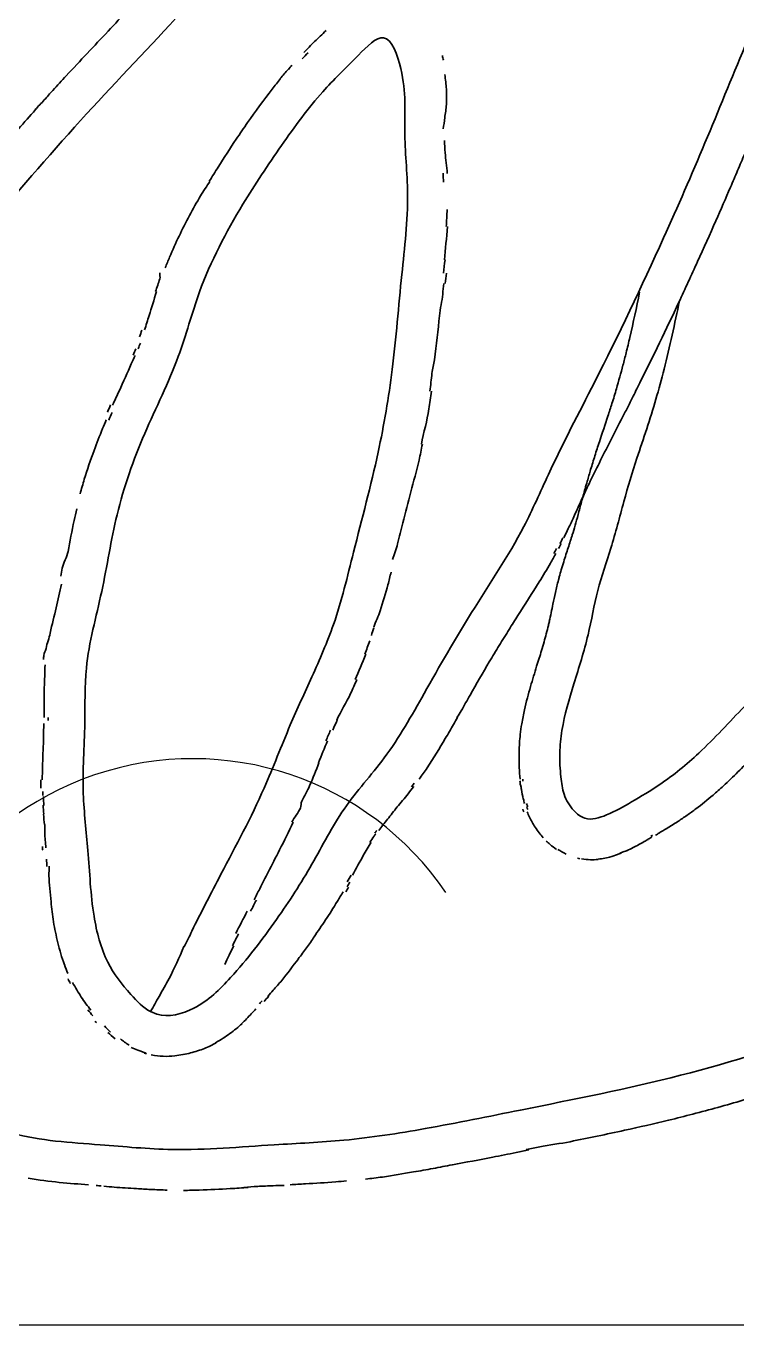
# Model space of a CAD drawing. Header units: millimetres. Extents: x 120281 to 1416367021, y -641565767 to 918373.
# Drawn here: x 750892.8 to 751063.1, y 864074.9 to 864386.8 of the extents above; entities that cross this region are included whole.
import ezdxf

# ---------------------------------------------------------------- set-up
doc = ezdxf.new("R2010")
doc.units = ezdxf.units.MM
for name, color, linetype, lineweight in [('0_Ном._пера__1', 7, 'Continuous', 35), ('размер', 90, 'Continuous', 40), ('Чертеж эскизный_Ном._пера__1_Ном._пера__241_Ном._пера__41', 7, 'Continuous', 25)]:
    doc.layers.add(name, color=color, linetype=linetype, lineweight=lineweight)

msp = doc.modelspace()

# ---------------------------------------------------------------- linework, layer by layer
at = {"layer": '0_Ном._пера__1', "linetype": 'Continuous'}
msp.add_line((750924.12942, 864149.86685), (750922.62274, 864150.5005), dxfattribs=at)
for points, knots in [([(751345.47628, 864559.26759), (751345.07041, 864565.00709), (751344.66454, 864570.74659), (751343.75805, 864576.41216), (751343.09287, 864580.56953), (751342.15812, 864584.6871), (751341.01328, 864588.75428), (751339.90364, 864592.69641), (751338.59663, 864596.5912), (751337.23758, 864600.41304), (751334.77559, 864607.3365), (751332.14283, 864614.02057), (751329.18832, 864621.10281), (751326.73676, 864626.97945), (751324.06366, 864633.13023), (751319.22257, 864636.59559), (751316.29377, 864638.6921), (751312.57146, 864639.80572), (751309.25242, 864641.57548), (751306.00015, 864643.30965), (751303.13509, 864645.67384), (751299.83739, 864647.10848), (751296.75329, 864648.4502), (751293.29079, 864648.97889), (751289.86724, 864649.32282), (751285.59364, 864649.75215), (751281.38073, 864649.89358), (751277.13029, 864649.87593), (751272.5004, 864649.85671), (751267.82596, 864649.64874), (751263.28751, 864648.76782), (751258.53665, 864647.84567), (751253.93479, 864646.18612), (751249.44032, 864644.34293), (751244.98869, 864642.51731), (751240.6424, 864640.51153), (751236.14825, 864638.80804), (751228.92674, 864636.07076), (751221.32345, 864634.114), (751214.55139, 864630.50948), (751209.38059, 864627.75725), (751204.6944, 864624.04435), (751199.59836, 864621.10281), (751192.38008, 864616.93625), (751184.33952, 864614.31727), (751176.89126, 864610.58992), (751169.34458, 864606.8133), (751162.40597, 864601.89882), (751155.29441, 864597.30958), (751149.43338, 864593.52733), (751143.45487, 864589.96599), (751137.57017, 864586.24357), (751132.46694, 864583.01548), (751127.43427, 864579.66624), (751122.4938, 864576.19129), (751099.99812, 864560.36865), (751079.41426, 864541.9397), (751059.35978, 864523.07183), (751042.70683, 864507.40423), (751026.41891, 864491.43399), (751010.06854, 864475.48537), (750995.02904, 864460.8154), (750979.93671, 864446.16373), (750965.76459, 864430.66635), (750953.15296, 864416.87538), (750941.27006, 864402.41468), (750928.65959, 864388.61478), (750921.13772, 864380.38344), (750913.35697, 864372.38721), (750905.86875, 864364.12874), (750897.96506, 864355.41207), (750890.38726, 864346.40325), (750882.60658, 864337.56806), (750874.90625, 864328.82413), (750867.00719, 864320.25027), (750859.89942, 864311.00928), (750854.57775, 864304.09045), (750849.69966, 864296.79765), (750845.47511, 864289.18309), (750841.62105, 864282.23633), (750838.31076, 864275.02178), (750834.35046, 864268.0667), (750829.0287, 864258.72064), (750822.53299, 864249.84313), (750819.33588, 864239.72586), (750817.86915, 864235.08437), (750817.09789, 864230.1819), (750816.55707, 864225.27697), (750816.14808, 864221.56764), (750815.87082, 864217.8569), (750815.99681, 864214.16379), (750816.12955, 864210.2729), (750816.71072, 864206.40159), (750817.11311, 864202.49369), (750817.5555, 864198.19728), (750817.78212, 864193.85668), (750818.78128, 864189.71367), (750819.63977, 864186.15392), (750821.0655, 864182.74007), (750822.1145, 864179.15357), (750823.11329, 864175.73874), (750823.77373, 864172.16726), (750825.45894, 864169.15213), (750826.91594, 864166.54532), (750829.1378, 864164.35451), (750831.01418, 864161.92795), (750833.64802, 864158.52182), (750835.59359, 864154.65154), (750838.24583, 864151.36964), (750841.34663, 864147.53268), (750845.41481, 864144.49982), (750849.36921, 864141.36644), (750853.36688, 864138.19876), (750857.24806, 864134.9283), (750861.60478, 864132.47508), (750865.62299, 864130.21246), (750870.04719, 864128.64497), (750874.39975, 864126.91751), (750879.39651, 864124.93438), (750884.29794, 864122.74045), (750889.41698, 864121.36192), (750896.23106, 864119.52694), (750903.42861, 864119.13677), (750910.55244, 864118.58307), (750916.32585, 864118.13433), (750922.05138, 864117.57817), (750927.7918, 864117.47122), (750935.93254, 864117.31956), (750944.10256, 864118.07142), (750952.26541, 864118.58311), (750957.83681, 864118.93235), (750963.404, 864119.16978), (750968.94909, 864119.69317), (750975.47074, 864120.30875), (750981.96096, 864121.31995), (750988.4182, 864122.47191), (750996.04668, 864123.83282), (751003.62951, 864125.39017), (751011.22226, 864126.9176), (751024.05691, 864129.49954), (751036.92062, 864131.99602), (751049.60109, 864135.25387), (751062.03801, 864138.44915), (751074.29936, 864142.37677), (751086.30973, 864146.92395), (751097.57996, 864151.19091), (751108.62927, 864156.00345), (751119.67863, 864160.81596)], [0, 0, 0, 0, 1, 1, 1, 2, 2, 2, 3, 3, 3, 4, 4, 4, 5, 5, 5, 6, 6, 6, 7, 7, 7, 8, 8, 8, 9, 9, 9, 10, 10, 10, 11, 11, 11, 12, 12, 12, 13, 13, 13, 14, 14, 14, 15, 15, 15, 16, 16, 16, 17, 17, 17, 18, 18, 18, 19, 19, 19, 20, 20, 20, 21, 21, 21, 22, 22, 22, 23, 23, 23, 24, 24, 24, 25, 25, 25, 26, 26, 26, 27, 27, 27, 28, 28, 28, 29, 29, 29, 30, 30, 30, 31, 31, 31, 32, 32, 32, 33, 33, 33, 34, 34, 34, 35, 35, 35, 36, 36, 36, 37, 37, 37, 38, 38, 38, 39, 39, 39, 40, 40, 40, 41, 41, 41, 42, 42, 42, 43, 43, 43, 44, 44, 44, 45, 45, 45, 46, 46, 46, 47, 47, 47, 48, 48, 48, 49, 49, 49, 49]), ([(751130.46375, 864552.01296), (751129.01942, 864550.14027), (751127.57509, 864548.26757), (751127.15505, 864546.13639), (751126.83478, 864544.51138), (751127.11002, 864542.73608), (751127.15505, 864540.99415), (751127.23967, 864537.72087), (751126.51141, 864534.56542), (751125.68354, 864531.44401), (751124.62868, 864527.46673), (751123.41209, 864523.54471), (751122.00917, 864519.69275), (751118.91495, 864511.19702), (751114.91432, 864503.04209), (751111.34732, 864494.71779), (751108.18462, 864487.33701), (751105.36283, 864479.82309), (751102.52706, 864472.31394), (751098.34956, 864461.25188), (751094.14173, 864450.20018), (751089.66235, 864439.2594), (751085.86699, 864429.98934), (751081.87668, 864420.79891), (751077.85941, 864411.62082), (751073.52668, 864401.72198), (751069.1626, 864391.8375), (751064.99029, 864381.87173), (751061.76789, 864374.17484), (751058.65988, 864366.42946), (751055.43428, 864358.73355), (751052.23371, 864351.09735), (751048.91737, 864343.50985), (751045.50818, 864335.96348), (751040.23492, 864324.29091), (751034.73951, 864312.71674), (751028.94266, 864301.29679), (751025.22493, 864293.97275), (751021.3832, 864286.71214), (751017.91513, 864279.26106), (751015.9724, 864275.08715), (751014.14693, 864270.85347), (751012.0335, 864266.77358), (751008.3489, 864259.66062), (751003.78906, 864253.01512), (750999.53884, 864246.20652), (750995.55482, 864239.82434), (750991.84285, 864233.29887), (750988.14126, 864226.74001), (750985.16376, 864221.46418), (750982.19296, 864216.16674), (750978.58522, 864211.31519), (750975.49338, 864207.15738), (750971.93382, 864203.32706), (750968.99406, 864199.075), (750966.09975, 864194.88867), (750963.80622, 864190.29354), (750961.27514, 864185.85318), (750958.68061, 864181.30151), (750955.83631, 864176.91247), (750952.82051, 864172.63137), (750949.40246, 864167.77926), (750945.7639, 864163.06582), (750941.79284, 864158.67522), (750939.22952, 864155.84107), (750936.52757, 864153.14146), (750932.96814, 864151.32999), (750930.19611, 864149.91925), (750926.90246, 864149.04731), (750924.14631, 864149.86145)], [0, 0, 0, 0, 1, 1, 1, 2, 2, 2, 3, 3, 3, 4, 4, 4, 5, 5, 5, 6, 6, 6, 7, 7, 7, 8, 8, 8, 9, 9, 9, 10, 10, 10, 11, 11, 11, 12, 12, 12, 13, 13, 13, 14, 14, 14, 15, 15, 15, 16, 16, 16, 17, 17, 17, 18, 18, 18, 19, 19, 19, 20, 20, 20, 21, 21, 21, 22, 22, 22, 23, 23, 23, 23]), ([(751136.77296, 864544.10175), (751136.7759, 864544.0095), (751136.78051, 864543.90095), (751136.78685, 864543.77683), (751136.79954, 864543.5286), (751136.81955, 864543.21836), (751136.84234, 864542.84944), (751136.86512, 864542.48051), (751136.89071, 864542.05285), (751136.90827, 864541.56593), (751136.91569, 864541.36044), (751136.921, 864541.14127), (751136.92423, 864540.92639), (751136.9303, 864540.52383), (751136.9287, 864540.12606), (751136.91927, 864539.73347), (751136.90041, 864538.94829), (751136.85233, 864538.18389), (751136.78234, 864537.44193), (751136.65277, 864536.0683), (751136.44859, 864534.77208), (751136.21091, 864533.55237), (751135.97323, 864532.33267), (751135.70206, 864531.18882), (751135.4292, 864530.11521), (751135.3507, 864529.80637), (751135.27254, 864529.5033), (751135.19429, 864529.20597), (751135.12901, 864528.95791), (751135.06299, 864528.7141), (751134.99717, 864528.46905), (751134.93136, 864528.224), (751134.86601, 864527.979), (751134.79901, 864527.73419), (751134.665, 864527.24457), (751134.52797, 864526.75547), (751134.38904, 864526.26687), (751134.11118, 864525.28968), (751133.82353, 864524.31458), (751133.5255, 864523.3418), (751132.92944, 864521.39625), (751132.29228, 864519.45997), (751131.61104, 864517.53483), (751131.28798, 864516.62186), (751130.95437, 864515.71052), (751130.6142, 864514.80912), (751130.27402, 864513.90772), (751129.92677, 864513.01443), (751129.57418, 864512.12865), (751128.869, 864510.35709), (751128.14232, 864508.61558), (751127.40602, 864506.89948), (751125.92834, 864503.45546), (751124.41294, 864500.11333), (751122.94852, 864496.83865), (751122.37513, 864495.55647), (751121.80942, 864494.28471), (751121.2563, 864493.02154), (751120.95386, 864492.33085), (751120.65513, 864491.64273), (751120.36096, 864490.95691), (751119.7726, 864489.58525), (751119.19501, 864488.20514), (751118.62474, 864486.81509), (751118.05447, 864485.42503), (751117.49196, 864484.0258), (751116.93477, 864482.6183), (751115.82041, 864479.8033), (751114.7275, 864476.95519), (751113.63667, 864474.08151), (751112.9924, 864472.38424), (751112.3489, 864470.67807), (751111.70186, 864468.9646), (751110.40777, 864465.53768), (751109.108, 864462.10436), (751107.796, 864458.66902), (751106.484, 864455.23368), (751105.15952, 864451.79587), (751103.81527, 864448.35862), (751102.64593, 864445.36863), (751101.46167, 864442.37906), (751100.25755, 864439.39193), (751099.14174, 864436.62389), (751098.00703, 864433.85657), (751096.85961, 864431.10291), (751095.71219, 864428.34924), (751094.55196, 864425.60633), (751093.38337, 864422.87239), (751091.0462, 864417.40452), (751088.67547, 864411.97239), (751086.3062, 864406.56254), (751084.6385, 864402.7546), (751082.97177, 864398.95811), (751081.31863, 864395.16769), (751080.18668, 864392.57226), (751079.06099, 864389.97967), (751077.94576, 864387.3882), (751076.95323, 864385.08186), (751075.96888, 864382.77642), (751074.99554, 864380.47067), (751074.36866, 864378.98563), (751073.74597, 864377.50181), (751073.12645, 864376.01177), (751072.50693, 864374.52175), (751071.89145, 864373.02676), (751071.27443, 864371.52754), (751070.04039, 864368.52908), (751068.80738, 864365.5136), (751067.56273, 864362.48705), (751066.69608, 864360.37966), (751065.82259, 864358.26693), (751064.93931, 864356.15077), (751064.37876, 864354.80779), (751063.81308, 864353.46392), (751063.24508, 864352.12263), (751062.67708, 864350.78134), (751062.10453, 864349.44161), (751061.52996, 864348.10372), (751060.38083, 864345.42798), (751059.22171, 864342.75892), (751058.04786, 864340.09629), (751056.60434, 864336.82194), (751055.14365, 864333.55804), (751053.66544, 864330.30139), (751052.18723, 864327.04475), (751050.69029, 864323.79421), (751049.17393, 864320.551), (751046.14122, 864314.06457), (751043.02909, 864307.60739), (751039.823, 864301.18916), (751039.21484, 864299.9717), (751038.60067, 864298.75534), (751037.98567, 864297.54075)], [0, 0, 0, 0, 1, 1, 1, 2, 2, 2, 3, 3, 3, 4, 4, 4, 5, 5, 5, 6, 6, 6, 7, 7, 7, 8, 8, 8, 9, 9, 9, 10, 10, 10, 11, 11, 11, 12, 12, 12, 13, 13, 13, 14, 14, 14, 15, 15, 15, 16, 16, 16, 17, 17, 17, 18, 18, 18, 19, 19, 19, 20, 20, 20, 21, 21, 21, 22, 22, 22, 23, 23, 23, 24, 24, 24, 25, 25, 25, 26, 26, 26, 27, 27, 27, 28, 28, 28, 29, 29, 29, 30, 30, 30, 31, 31, 31, 32, 32, 32, 33, 33, 33, 34, 34, 34, 35, 35, 35, 36, 36, 36, 37, 37, 37, 38, 38, 38, 39, 39, 39, 40, 40, 40, 41, 41, 41, 42, 42, 42, 43, 43, 43, 44, 44, 44, 44]), ([(750922.22616, 864396.01393), (750921.42643, 864395.13488), (750920.62449, 864394.25949), (750919.81733, 864393.38359), (750919.01009, 864392.5076), (750918.16035, 864391.62364), (750917.34522, 864390.74792), (750915.71488, 864388.99641), (750914.07403, 864387.24755), (750912.42048, 864385.48965), (750909.11334, 864381.97381), (750905.76193, 864378.43564), (750902.43, 864374.83278), (750901.35672, 864373.67222), (750900.26746, 864372.50434), (750899.198, 864371.32898), (750898.50202, 864370.56408), (750897.84692, 864369.79174), (750897.15642, 864369.0234), (750896.46578, 864368.25491), (750895.68534, 864367.50581), (750895.00049, 864366.73602)], [0, 0, 0, 0, 1, 1, 1, 2, 2, 2, 3, 3, 3, 4, 4, 4, 5, 5, 5, 6, 6, 6, 7, 7, 7, 7]), ([(750959.35605, 864380.41882), (750960.20704, 864381.29852), (750961.0561, 864382.15224), (750961.92047, 864383.01673), (750962.78492, 864383.8813), (750963.72479, 864384.75509), (750964.64635, 864385.68391)], [0, 0, 0, 0, 1, 1, 1, 2, 2, 2, 2]), ([(750922.61994, 864150.50089), (750920.85557, 864151.45778), (750919.31559, 864153.04203), (750917.89353, 864154.63582), (750915.70337, 864157.09046), (750913.79646, 864159.5674), (750912.38552, 864162.34877), (750910.67351, 864165.72365), (750909.69626, 864169.54616), (750909.07618, 864173.36568), (750908.22116, 864178.63233), (750908.04388, 864183.89325), (750907.60458, 864189.15863), (750907.22696, 864193.68477), (750906.65595, 864198.21424), (750906.50345, 864202.74857), (750906.31445, 864208.36806), (750906.76827, 864213.99505), (750906.86871, 864219.64208), (750906.94733, 864224.06245), (750906.8095, 864228.49509), (750907.23912, 864232.86388), (750907.8474, 864239.04963), (750909.59372, 864245.10734), (750910.91328, 864251.22793), (750912.23271, 864257.34792), (750913.1253, 864263.53078), (750914.5877, 864269.5901), (750916.19334, 864276.24296), (750918.48585, 864282.7469), (750921.20499, 864289.0566), (750923.87479, 864295.25181), (750926.95557, 864301.25979), (750929.26726, 864307.56414), (750931.12899, 864312.6414), (750932.49234, 864317.91086), (750934.34323, 864323.00969), (750937.01394, 864330.36694), (750940.70078, 864337.36889), (750944.73619, 864344.04117), (750947.6296, 864348.82524), (750950.70205, 864353.43984), (750953.96609, 864358.10303), (750957.12571, 864362.61704), (750960.46511, 864367.17659), (750963.88811, 864371.01338), (750966.459, 864373.89503), (750969.07683, 864376.36899), (750972.4216, 864379.77254), (750974.41699, 864381.80299), (750976.67122, 864384.1642), (750978.42249, 864383.92175), (750980.45453, 864383.64044), (750981.80928, 864379.85369), (750982.57661, 864376.54641), (750983.93751, 864370.6808), (750983.4495, 864366.3237), (750983.49778, 864361.56144), (750983.54601, 864356.80309), (750984.12936, 864351.64022), (750984.18884, 864346.57642), (750984.2658, 864340.02294), (750983.46456, 864333.63535), (750982.80571, 864327.21187), (750982.02721, 864319.62191), (750981.44793, 864311.98189), (750980.49711, 864304.38895), (750979.66577, 864297.75028), (750978.55067, 864291.14758), (750977.14458, 864284.61473), (750975.4134, 864276.57146), (750973.24121, 864268.63405), (750971.23621, 864260.6384), (750969.77576, 864254.81432), (750968.40363, 864248.95934), (750966.43812, 864243.30317), (750964.95599, 864239.038), (750963.13708, 864234.88588), (750961.27098, 864230.76284), (750959.53015, 864226.91658), (750957.74964, 864223.09557), (750956.09498, 864219.21728), (750953.95391, 864214.1989), (750952.02411, 864209.08452), (750949.82059, 864204.09451), (750946.71171, 864197.05429), (750943.05646, 864190.26169), (750939.48014, 864183.43874), (750937.10434, 864178.90618), (750934.76421, 864174.36011), (750932.46714, 864169.79018)], [0, 0, 0, 0, 1, 1, 1, 2, 2, 2, 3, 3, 3, 4, 4, 4, 5, 5, 5, 6, 6, 6, 7, 7, 7, 8, 8, 8, 9, 9, 9, 10, 10, 10, 11, 11, 11, 12, 12, 12, 13, 13, 13, 14, 14, 14, 15, 15, 15, 16, 16, 16, 17, 17, 17, 18, 18, 18, 19, 19, 19, 20, 20, 20, 21, 21, 21, 22, 22, 22, 23, 23, 23, 24, 24, 24, 25, 25, 25, 26, 26, 26, 27, 27, 27, 28, 28, 28, 29, 29, 29, 30, 30, 30, 30]), ([(750936.68426, 864349.53223), (750937.38286, 864350.68081), (750938.0899, 864351.818), (750938.8052, 864352.94622), (750940.23575, 864355.20257), (750941.64736, 864357.42219), (750943.14269, 864359.6267), (750944.04755, 864360.96069), (750944.93244, 864362.29001), (750945.86063, 864363.61709), (750947.71712, 864366.27139), (750949.71808, 864368.98989), (750951.76884, 864371.64774), (750952.4144, 864372.48439), (750953.08279, 864373.32148), (750953.74932, 864374.14178)], [0, 0, 0, 0, 1, 1, 1, 2, 2, 2, 3, 3, 3, 4, 4, 4, 5, 5, 5, 5]), ([(750993.09826, 864375.13031), (750993.2787, 864373.91944), (750993.40144, 864372.75828), (750993.48265, 864371.65338), (750993.57878, 864370.34558), (750993.46628, 864369.12607), (750993.47759, 864367.98197), (750993.48891, 864366.83788), (750993.14134, 864365.78242), (750993.12598, 864364.79896), (750993.11062, 864363.81554), (750992.71382, 864362.94203), (750992.71592, 864362.08789)], [0, 0, 0, 0, 1, 1, 1, 2, 2, 2, 3, 3, 3, 4, 4, 4, 4]), ([(750895.06726, 864366.72117), (750893.69816, 864365.18149), (750892.34038, 864363.63941), (750890.99111, 864362.09741), (750888.2926, 864359.01347), (750885.63433, 864355.92945), (750882.98187, 864352.86551), (750881.25392, 864350.86949), (750879.53334, 864348.88231), (750877.8097, 864346.90819)], [0, 0, 0, 0, 1, 1, 1, 2, 2, 2, 3, 3, 3, 3]), ([(750993.02931, 864359.35309), (750993.06939, 864358.40343), (750993.12537, 864357.40556), (750993.18862, 864356.36762), (750993.28397, 864354.80271), (750993.60054, 864353.14625), (750993.69255, 864351.41905)], [0, 0, 0, 0, 1, 1, 1, 2, 2, 2, 2]), ([(750926.1208, 864328.77756), (750926.46418, 864329.65033), (750926.8187, 864330.51561), (750927.1833, 864331.37352), (750927.91246, 864333.08927), (750928.64648, 864334.76551), (750929.44777, 864336.42352), (750931.05035, 864339.73956), (750932.77942, 864342.94346), (750934.5753, 864346.0426), (750935.2577, 864347.2202), (750936.11238, 864348.37724), (750936.81147, 864349.52581)], [0, 0, 0, 0, 1, 1, 1, 2, 2, 2, 3, 3, 3, 4, 4, 4, 4]), ([(750923.8172, 864323.13642), (750924.14269, 864324.12324), (750924.48473, 864325.12585), (750924.85052, 864326.14157), (750925.00997, 864326.58435), (750924.679, 864327.18822), (750924.8453, 864327.62848)], [0, 0, 0, 0, 1, 1, 1, 2, 2, 2, 2]), ([(750921.18209, 864313.92798), (750921.54725, 864315.03734), (750921.9086, 864316.1848), (750922.2768, 864317.3662), (750922.85142, 864319.20995), (750923.41751, 864321.13154), (750924.07463, 864323.12254)], [0, 0, 0, 0, 1, 1, 1, 2, 2, 2, 2]), ([(750992.85011, 864324.99982), (750992.76647, 864324.15447), (750992.68464, 864323.30538), (750992.60384, 864322.4527), (750992.44223, 864320.7473), (750991.9977, 864319.03875), (750991.83685, 864317.30585), (750991.51514, 864313.83996), (750991.01049, 864310.33151), (750990.61184, 864306.76943), (750990.48884, 864305.67032), (750990.1654, 864304.60563), (750990.02781, 864303.49856), (750989.85179, 864302.08231), (750989.74894, 864300.63769), (750989.54789, 864299.22337)], [0, 0, 0, 0, 1, 1, 1, 2, 2, 2, 3, 3, 3, 4, 4, 4, 5, 5, 5, 5]), ([(751039.78241, 864322.92298), (751039.00728, 864319.26481), (751038.24367, 864315.66352), (751037.4298, 864312.13413), (751037.14255, 864310.88847), (751036.8491, 864309.65176), (751036.5469, 864308.42458), (751036.30161, 864307.42853), (751036.05073, 864306.44011), (751035.79169, 864305.4519), (751035.29812, 864303.56895), (751034.7768, 864301.69111), (751034.22891, 864299.8192), (751033.8803, 864298.62814), (751033.52094, 864297.43948), (751033.15114, 864296.25344), (751032.83964, 864295.2544), (751032.52072, 864294.25722), (751032.1946, 864293.26202), (751031.54234, 864291.27164), (751030.83423, 864289.21113), (751030.12365, 864287.06057), (751029.94304, 864286.51396), (751029.76163, 864285.96003), (751029.58339, 864285.40703), (751029.40515, 864284.85403), (751029.22965, 864284.30069), (751029.05585, 864283.74709), (751028.70826, 864282.6399), (751028.3694, 864281.53158), (751028.03868, 864280.42248), (751027.76496, 864279.50455), (751027.49665, 864278.58609), (751027.23382, 864277.66724), (751027.05997, 864277.05949), (751026.88798, 864276.45162), (751026.71866, 864275.84359), (751026.5707, 864275.31228), (751026.42469, 864274.78122), (751026.28126, 864274.25541), (751026.13782, 864273.7296), (751025.99746, 864273.2077), (751025.85773, 864272.69004), (751025.57829, 864271.65472), (751025.30431, 864270.63614), (751025.03128, 864269.63572), (751024.79494, 864268.76974), (751024.55898, 864267.91738), (751024.32023, 864267.07954), (751024.09778, 864266.29892), (751023.87306, 864265.53089), (751023.64343, 864264.77604), (751023.56734, 864264.52592), (751023.48772, 864264.27745), (751023.40916, 864264.02556), (751023.3306, 864263.77364), (751023.24104, 864263.51971), (751023.15928, 864263.26278)], [0, 0, 0, 0, 1, 1, 1, 2, 2, 2, 3, 3, 3, 4, 4, 4, 5, 5, 5, 6, 6, 6, 7, 7, 7, 8, 8, 8, 9, 9, 9, 10, 10, 10, 11, 11, 11, 12, 12, 12, 13, 13, 13, 14, 14, 14, 15, 15, 15, 16, 16, 16, 17, 17, 17, 18, 18, 18, 19, 19, 19, 19]), ([(751049.33666, 864320.89852), (751048.17447, 864315.41366), (751047.01228, 864309.9288), (751045.63154, 864304.49653), (751044.40876, 864299.68569), (751043.01457, 864294.9161), (751041.46813, 864290.1987), (751040.69985, 864287.85506), (751039.89399, 864285.5243), (751039.1287, 864283.18003), (751038.00564, 864279.73988), (751036.96994, 864276.27063), (751036.00504, 864272.78229), (751034.97352, 864269.05314), (751034.02292, 864265.30218), (751032.88578, 864261.60302), (751031.8465, 864258.22217), (751030.65142, 864254.88459), (751029.76213, 864251.46579), (751028.84724, 864247.94858), (751028.25601, 864244.34539), (751027.41828, 864240.80754), (751026.48355, 864236.86), (751025.24193, 864232.99379), (751024.03909, 864229.10914), (751022.89912, 864225.42753), (751021.79399, 864221.72934), (751021.17537, 864217.92987), (751020.8815, 864216.12493), (751020.69743, 864214.29713), (751020.65551, 864212.47238), (751020.61173, 864210.56655), (751020.72297, 864208.66405), (751020.91541, 864206.75249), (751021.05761, 864205.3399), (751021.24417, 864203.92236), (751021.69525, 864202.59377), (751022.18034, 864201.16502), (751022.97123, 864199.83914), (751024.03893, 864198.69367), (751024.78348, 864197.89488), (751025.66268, 864197.18382), (751026.63841, 864196.87388), (751028.25626, 864196.35997), (751030.13984, 864196.94885), (751031.84163, 864197.65352), (751034.02553, 864198.55783), (751035.91017, 864199.65284), (751037.82904, 864200.77398), (751040.08538, 864202.09228), (751042.38906, 864203.44671), (751044.59179, 864204.9327), (751047.92791, 864207.18328), (751051.0324, 864209.73564), (751053.95837, 864212.47238), (751057.76194, 864216.02997), (751061.26384, 864219.89912), (751064.88457, 864223.64976), (751069.10209, 864228.01861), (751073.48082, 864232.22664), (751077.63472, 864236.64694), (751082.09482, 864241.39306), (751086.29568, 864246.3839), (751090.38488, 864251.46579), (751093.67241, 864255.55141), (751096.88778, 864259.69588), (751100.27135, 864263.68333), (751103.73443, 864267.76448), (751107.37373, 864271.68113), (751110.76137, 864275.8782), (751112.57207, 864278.12155), (751114.31109, 864280.44499), (751115.52418, 864283.03655), (751115.80598, 864283.63856), (751116.07891, 864284.25264), (751116.33243, 864284.86908)], [0, 0, 0, 0, 1, 1, 1, 2, 2, 2, 3, 3, 3, 4, 4, 4, 5, 5, 5, 6, 6, 6, 7, 7, 7, 8, 8, 8, 9, 9, 9, 10, 10, 10, 11, 11, 11, 12, 12, 12, 13, 13, 13, 14, 14, 14, 15, 15, 15, 16, 16, 16, 17, 17, 17, 18, 18, 18, 19, 19, 19, 20, 20, 20, 21, 21, 21, 22, 22, 22, 23, 23, 23, 24, 24, 24, 25, 25, 25, 25]), ([(750913.53514, 864295.89701), (750914.04992, 864297.04061), (750914.56424, 864298.16243), (750915.07087, 864299.26542), (750916.09851, 864301.50271), (750917.09398, 864303.65528), (750918.00452, 864305.75878), (750918.30038, 864306.44226), (750918.62551, 864307.11517), (750918.90228, 864307.78717)], [0, 0, 0, 0, 1, 1, 1, 2, 2, 2, 3, 3, 3, 3]), ([(750989.94154, 864299.20159), (750989.74162, 864297.78721), (750989.52918, 864296.37445), (750989.30415, 864294.9636), (750988.85406, 864292.14169), (750988.05367, 864289.34012), (750987.50062, 864286.53598)], [0, 0, 0, 0, 1, 1, 1, 2, 2, 2, 2]), ([(751038.01511, 864297.53999), (751037.57246, 864296.66544), (751037.12816, 864295.79224), (751036.68454, 864294.92327), (751036.24089, 864294.05422), (751035.76596, 864293.18931), (751035.32354, 864292.32653), (751034.43873, 864290.60101), (751033.56604, 864288.88746), (751032.69655, 864287.18173), (751030.95754, 864283.77024), (751029.25863, 864280.39176), (751027.65521, 864277.02132), (751027.37828, 864276.43921), (751027.11502, 864275.85655), (751026.84381, 864275.27479), (751026.61192, 864274.77736), (751026.38873, 864274.2782), (751026.15582, 864273.77133)], [0, 0, 0, 0, 1, 1, 1, 2, 2, 2, 3, 3, 3, 4, 4, 4, 5, 5, 5, 6, 6, 6, 6]), ([(750905.74162, 864274.58428), (750906.05812, 864275.7662), (750906.3929, 864276.94052), (750906.74454, 864278.10712), (750907.44785, 864280.44038), (750908.25489, 864282.74403), (750909.0823, 864285.01476), (750909.7258, 864286.78074), (750910.4062, 864288.52784), (750911.113, 864290.2554), (750911.40559, 864290.97055), (750911.71283, 864291.67119), (750912.01524, 864292.37963)], [0, 0, 0, 0, 1, 1, 1, 2, 2, 2, 3, 3, 3, 4, 4, 4, 4]), ([(750987.73069, 864286.51175), (750987.47732, 864285.22612), (750987.21324, 864283.94258), (750986.93839, 864282.66134), (750986.3887, 864280.09884), (750985.56626, 864277.59142), (750984.95865, 864275.08915), (750984.35104, 864272.58687), (750983.70025, 864270.11632), (750983.07241, 864267.66512), (750982.64197, 864265.98459), (750982.22053, 864264.30831), (750981.79455, 864262.64798), (750981.46608, 864261.36774), (750980.89642, 864260.12094), (750980.57622, 864258.85117)], [0, 0, 0, 0, 1, 1, 1, 2, 2, 2, 3, 3, 3, 4, 4, 4, 5, 5, 5, 5]), ([(751026.11736, 864273.76814), (751025.88465, 864273.26126), (751025.65094, 864272.74931), (751025.41549, 864272.23269), (751024.94459, 864271.19943), (751024.48736, 864270.1508), (751023.99616, 864269.08346), (751023.57473, 864268.16772), (751023.13178, 864267.23881), (751022.68624, 864266.30269), (751022.33891, 864265.57291), (751021.9772, 864264.83593), (751021.61029, 864264.09628)], [0, 0, 0, 0, 1, 1, 1, 2, 2, 2, 3, 3, 3, 4, 4, 4, 4]), ([(750901.08286, 864254.85601), (750901.21311, 864255.49659), (750901.34075, 864256.14399), (750901.46695, 864256.79802), (750901.7194, 864258.10632), (750902.62308, 864259.44607), (750902.87489, 864260.80548), (750903.32119, 864263.21478), (750903.74751, 864265.69987), (750904.28616, 864268.25279), (750904.47905, 864269.16701), (750904.76207, 864270.08093), (750904.97935, 864271.01112)], [0, 0, 0, 0, 1, 1, 1, 2, 2, 2, 3, 3, 3, 4, 4, 4, 4]), ([(751023.17289, 864263.2626), (751023.00959, 864262.74874), (751022.84046, 864262.22471), (751022.66724, 864261.69007), (751022.3208, 864260.62078), (751021.95662, 864259.50922), (751021.59353, 864258.35055), (751021.39319, 864257.71127), (751021.19177, 864257.05762), (751020.9948, 864256.38871), (751020.83496, 864255.84594), (751020.67831, 864255.29325), (751020.52478, 864254.72985), (751020.45657, 864254.47953), (751020.40246, 864254.22642), (751020.33604, 864253.97189), (751020.2032, 864253.46285), (751020.06348, 864252.959), (751019.94471, 864252.46218), (751019.82593, 864251.96537), (751019.71793, 864251.47505), (751019.61044, 864250.99221), (751019.39547, 864250.0265), (751019.19636, 864249.08976), (751019.00981, 864248.18402), (751018.86438, 864247.4779), (751018.72401, 864246.79075), (751018.58561, 864246.12368), (751018.43729, 864245.40881), (751018.29115, 864244.71699), (751018.14215, 864244.04944)], [0, 0, 0, 0, 1, 1, 1, 2, 2, 2, 3, 3, 3, 4, 4, 4, 5, 5, 5, 6, 6, 6, 7, 7, 7, 8, 8, 8, 9, 9, 9, 10, 10, 10, 10]), ([(751019.71947, 864260.32297), (751019.29635, 864259.5437), (751018.86721, 864258.77405), (751018.43361, 864258.01323), (751017.5663, 864256.49141), (751016.63018, 864255.0048), (751015.73875, 864253.54732), (751014.03496, 864250.7616), (751012.30643, 864248.08096), (751010.63298, 864245.46513), (751009.91394, 864244.34117), (751009.20265, 864243.22953), (751008.50781, 864242.12699)], [0, 0, 0, 0, 1, 1, 1, 2, 2, 2, 3, 3, 3, 4, 4, 4, 4]), ([(750980.24027, 864255.85582), (750979.99194, 864254.85473), (750979.74069, 864253.84255), (750979.48294, 864252.82047), (750978.96737, 864250.77602), (750978.23931, 864248.69568), (750977.63937, 864246.58209), (750977.27087, 864245.28386), (750976.4879, 864243.98495), (750976.06735, 864242.66718)], [0, 0, 0, 0, 1, 1, 1, 2, 2, 2, 3, 3, 3, 3]), ([(750896.95133, 864234.92231), (750896.98772, 864235.25074), (750897.02651, 864235.57722), (750897.06748, 864235.90177), (750897.14938, 864236.55049), (750897.47321, 864236.89501), (750897.57096, 864237.52837), (750897.76647, 864238.79513), (750898.34772, 864240.00849), (750898.5868, 864241.21616), (750899.00697, 864243.33863), (750899.54392, 864245.36795), (750900.00241, 864247.32321), (750900.46089, 864249.27844), (750900.89633, 864251.15444), (750901.28974, 864252.9569)], [0, 0, 0, 0, 1, 1, 1, 2, 2, 2, 3, 3, 3, 4, 4, 4, 5, 5, 5, 5]), ([(751008.53116, 864242.12453), (751008.12524, 864241.48012), (751007.72552, 864240.84052), (751007.32745, 864240.19734), (751006.9293, 864239.55405), (751006.51901, 864238.90792), (751006.12449, 864238.25976), (751005.33546, 864236.96345), (751004.53835, 864235.66026), (751003.76132, 864234.34518), (751002.20728, 864231.71508), (751000.67882, 864229.04893), (750999.14587, 864226.35445), (750998.44405, 864225.12085), (750997.75095, 864223.88011), (750997.04803, 864222.63529), (750996.74032, 864222.09035), (750996.33387, 864221.5613), (750996.02289, 864221.01101)], [0, 0, 0, 0, 1, 1, 1, 2, 2, 2, 3, 3, 3, 4, 4, 4, 5, 5, 5, 6, 6, 6, 6]), ([(751018.15264, 864244.04964), (751018.07691, 864243.71007), (751018.0006, 864243.37691), (751017.92318, 864243.04988), (751017.77118, 864242.40786), (751017.59579, 864241.75857), (751017.42198, 864241.1017), (751017.07438, 864239.78798), (751016.68755, 864238.44334), (751016.27247, 864237.06376), (751015.90262, 864235.8345), (751015.51118, 864234.57752), (751015.11063, 864233.28954), (751014.86729, 864232.50706), (751014.62026, 864231.71474), (751014.37175, 864230.90355), (751014.12324, 864230.09237), (751013.87354, 864229.26353), (751013.62711, 864228.41568), (751013.11426, 864226.65116), (751012.61685, 864224.80455), (751012.18661, 864222.86509), (751011.94394, 864221.77117), (751011.7222, 864220.64752), (751011.53439, 864219.49327), (751011.39629, 864218.64454), (751011.28189, 864217.78486), (751011.18434, 864216.91498), (751011.11022, 864216.25389), (751011.03639, 864215.58721), (751010.98859, 864214.91476)], [0, 0, 0, 0, 1, 1, 1, 2, 2, 2, 3, 3, 3, 4, 4, 4, 5, 5, 5, 6, 6, 6, 7, 7, 7, 8, 8, 8, 9, 9, 9, 10, 10, 10, 10]), ([(750897.11615, 864225.56419), (750897.13124, 864227.26437), (750897.16427, 864229.04084), (750897.26574, 864230.89071), (750897.31454, 864231.78045), (750897.27177, 864232.69963), (750897.35917, 864233.62256)], [0, 0, 0, 0, 1, 1, 1, 2, 2, 2, 2]), ([(750972.03452, 864230.09009), (750971.54058, 864228.96509), (750971.04387, 864227.85711), (750970.54993, 864226.76445), (750969.56186, 864224.57868), (750968.16793, 864222.45663), (750967.21925, 864220.35471)], [0, 0, 0, 0, 1, 1, 1, 2, 2, 2, 2]), ([(750996.13271, 864221.00586), (750995.82228, 864220.45556), (750995.50927, 864219.90134), (750995.19293, 864219.34376), (750994.5601, 864218.22831), (750993.88175, 864217.09079), (750993.21547, 864215.95304), (750991.85667, 864213.63275), (750990.4288, 864211.2732), (750988.84592, 864208.91915), (750988.24404, 864208.02404), (750987.61156, 864207.13392), (750986.9646, 864206.24321)], [0, 0, 0, 0, 1, 1, 1, 2, 2, 2, 3, 3, 3, 4, 4, 4, 4]), ([(750896.6748, 864206.0515), (750896.67994, 864207.3573), (750896.70709, 864208.63735), (750896.74463, 864209.89181), (750896.81145, 864212.12478), (750896.91981, 864214.2799), (750896.99568, 864216.35233)], [0, 0, 0, 0, 1, 1, 1, 2, 2, 2, 2]), ([(751010.99676, 864214.91444), (751010.94384, 864214.16886), (751010.90799, 864213.41592), (751010.89125, 864212.65806), (751010.87451, 864211.9002), (751010.87549, 864211.1546), (751010.89361, 864210.42138)], [0, 0, 0, 0, 1, 1, 1, 2, 2, 2, 2]), ([(751044.40369, 864193.31594), (751045.01166, 864193.67507), (751045.63124, 864194.0446), (751046.25966, 864194.42655), (751047.13255, 864194.95709), (751048.03587, 864195.51065), (751048.93564, 864196.09559), (751049.66977, 864196.57285), (751050.41631, 864197.07371), (751051.14353, 864197.58321), (751051.87071, 864198.09269), (751052.57743, 864198.6128), (751053.28012, 864199.14178), (751054.68556, 864200.19978), (751056.04867, 864201.29429), (751057.3625, 864202.4161), (751058.19781, 864203.12932), (751059.01569, 864203.85387), (751059.8169, 864204.58707), (751060.4257, 864205.14418), (751061.03095, 864205.7068), (751061.61815, 864206.26981), (751062.20529, 864206.83278), (751062.76766, 864207.39691), (751063.33321, 864207.9601), (751064.46436, 864209.08651), (751065.56269, 864210.20969), (751066.62527, 864211.31867), (751067.35815, 864212.08356), (751068.07797, 864212.84147), (751068.78699, 864213.58923), (751069.337, 864214.16928), (751069.8904, 864214.74279), (751070.42959, 864215.30895)], [0, 0, 0, 0, 1, 1, 1, 2, 2, 2, 3, 3, 3, 4, 4, 4, 5, 5, 5, 6, 6, 6, 7, 7, 7, 8, 8, 8, 9, 9, 9, 10, 10, 10, 11, 11, 11, 11]), ([(751010.89632, 864210.42177), (751010.90822, 864209.9422), (751010.92674, 864209.46799), (751010.95082, 864208.99911), (751010.99897, 864208.06138), (751011.06807, 864207.14449), (751011.15261, 864206.24885)], [0, 0, 0, 0, 1, 1, 1, 2, 2, 2, 2]), ([(750962.96532, 864210.13424), (750962.23617, 864208.33598), (750961.49671, 864206.49751), (750960.72366, 864204.62928), (750960.22111, 864203.41476), (750959.38946, 864202.19879), (750958.85102, 864200.96243), (750958.61622, 864200.42328), (750958.74359, 864199.84858), (750958.50218, 864199.31052), (750957.98538, 864198.15867), (750957.029, 864197.05945), (750956.49387, 864195.93108)], [0, 0, 0, 0, 1, 1, 1, 2, 2, 2, 3, 3, 3, 4, 4, 4, 4]), ([(750985.65989, 864204.45147), (750985.21305, 864203.86874), (750984.76748, 864203.3016), (750984.32598, 864202.74799), (750983.44288, 864201.64064), (750982.55167, 864200.58644), (750981.72079, 864199.57318), (750980.88995, 864198.55997), (750980.11993, 864197.58429), (750979.37676, 864196.64114), (750978.63353, 864195.69793), (750977.90867, 864194.78811), (750977.28003, 864193.89819)], [0, 0, 0, 0, 1, 1, 1, 2, 2, 2, 3, 3, 3, 4, 4, 4, 4]), ([(751012.83117, 864198.37963), (751013.00205, 864197.95713), (751013.18708, 864197.54041), (751013.38586, 864197.1303), (751013.78333, 864196.31026), (751014.23412, 864195.51258), (751014.73742, 864194.75126), (751015.05309, 864194.27375), (751015.36751, 864193.80565), (751015.72233, 864193.35499), (751016.03409, 864192.95901), (751016.35031, 864192.57443), (751016.69069, 864192.20109)], [0, 0, 0, 0, 1, 1, 1, 2, 2, 2, 3, 3, 3, 4, 4, 4, 4]), ([(750897.54016, 864189.78331), (750897.48569, 864190.37362), (750897.42829, 864190.97204), (750897.36935, 864191.57852), (750897.25149, 864192.79144), (750897.37879, 864194.06891), (750897.26242, 864195.34653)], [0, 0, 0, 0, 1, 1, 1, 2, 2, 2, 2]), ([(750956.7987, 864195.91009), (750955.72974, 864193.65332), (750954.62998, 864191.44098), (750953.51992, 864189.26381), (750952.60671, 864187.47272), (750951.71192, 864185.70251), (750950.79562, 864183.95406), (750950.09203, 864182.61148), (750949.46372, 864181.28801), (750948.76918, 864179.96569), (750948.29912, 864179.07077), (750947.87346, 864178.17791), (750947.40788, 864177.2859)], [0, 0, 0, 0, 1, 1, 1, 2, 2, 2, 3, 3, 3, 4, 4, 4, 4]), ([(751038.19164, 864189.82458), (751039.15661, 864190.30479), (751040.04376, 864190.7879), (751040.86491, 864191.25172), (751041.19652, 864191.43902), (751041.53654, 864191.61724), (751041.84799, 864191.79739)], [0, 0, 0, 0, 1, 1, 1, 2, 2, 2, 2]), ([(751041.75301, 864191.80932), (751042.02541, 864191.96713), (751042.29049, 864192.12185), (751042.54908, 864192.27303), (751042.69618, 864192.35903), (751042.62754, 864192.43476), (751042.77473, 864192.52083)], [0, 0, 0, 0, 1, 1, 1, 2, 2, 2, 2]), ([(750975.42832, 864191.07359), (750974.81598, 864190.07607), (750974.2051, 864189.02293), (750973.58505, 864187.92218), (750972.74124, 864186.4242), (750971.88585, 864184.83641), (750970.97266, 864183.18721)], [0, 0, 0, 0, 1, 1, 1, 2, 2, 2, 2]), ([(751017.41279, 864191.4034), (751017.68831, 864191.13235), (751017.98475, 864190.85661), (751018.30699, 864190.57858), (751018.76165, 864190.18628), (751019.31891, 864189.79482), (751019.89369, 864189.40487)], [0, 0, 0, 0, 1, 1, 1, 2, 2, 2, 2]), ([(751032.57615, 864187.56721), (751033.26706, 864187.75854), (751033.88498, 864187.96703), (751034.44317, 864188.17297), (751034.70209, 864188.26849), (751035.12155, 864188.36481), (751035.35522, 864188.45794)], [0, 0, 0, 0, 1, 1, 1, 2, 2, 2, 2]), ([(751035.04256, 864188.4678), (751035.32778, 864188.58161), (751035.59105, 864188.6909), (751035.8529, 864188.80262), (751036.11481, 864188.91437), (751036.61166, 864189.00462), (751036.86422, 864189.11866)], [0, 0, 0, 0, 1, 1, 1, 2, 2, 2, 2]), ([(750902.00344, 864161.75458), (750901.34493, 864163.51354), (750900.82678, 864165.26407), (750900.40567, 864166.98344), (750899.98457, 864168.70279), (750899.64148, 864170.39241), (750899.38042, 864172.03309), (750899.11937, 864173.67376), (750898.94035, 864175.27535), (750898.77847, 864176.83646), (750898.55367, 864179.0043), (750898.39276, 864181.09056), (750898.25184, 864183.09674), (750898.19851, 864183.85591), (750898.37632, 864184.59978), (750898.32494, 864185.3357)], [0, 0, 0, 0, 1, 1, 1, 2, 2, 2, 3, 3, 3, 4, 4, 4, 5, 5, 5, 5]), ([(751025.88988, 864187.10801), (751026.61635, 864186.98638), (751027.31389, 864186.92832), (751027.9719, 864186.91461), (751028.63034, 864186.90089), (751029.23119, 864186.9293), (751029.81113, 864186.98675)], [0, 0, 0, 0, 1, 1, 1, 2, 2, 2, 2]), ([(751029.424, 864186.99912), (751030.00273, 864187.05659), (751030.5424, 864187.14123), (751031.04718, 864187.24096), (751031.55252, 864187.34079), (751032.18107, 864187.4449), (751032.62183, 864187.56686)], [0, 0, 0, 0, 1, 1, 1, 2, 2, 2, 2]), ([(750968.73563, 864179.23503), (750968.28501, 864178.46899), (750967.82863, 864177.70839), (750967.36689, 864176.953), (750966.44342, 864175.44223), (750965.49974, 864173.95123), (750964.5365, 864172.48022), (750963.64474, 864171.11836), (750962.71463, 864169.77309), (750961.79368, 864168.44219)], [0, 0, 0, 0, 1, 1, 1, 2, 2, 2, 3, 3, 3, 3]), ([(750961.83231, 864168.43863), (750961.21873, 864167.55174), (750960.60029, 864166.67249), (750959.9723, 864165.79433), (750959.34424, 864164.91608), (750958.65333, 864164.04604), (750958.0062, 864163.17333)], [0, 0, 0, 0, 1, 1, 1, 2, 2, 2, 2]), ([(750930.62013, 864166.10163), (750929.48309, 864163.51201), (750928.34604, 864160.92239), (750927.03387, 864158.42225), (750926.27987, 864156.98564), (750925.46805, 864155.57857), (750924.668, 864154.16537), (750923.97864, 864152.94771), (750923.29802, 864151.7255), (750922.62274, 864150.5005)], [0, 0, 0, 0, 1, 1, 1, 2, 2, 2, 3, 3, 3, 3]), ([(750942.54483, 864166.27014), (750942.16574, 864165.5159), (750941.78826, 864164.76157), (750941.40964, 864164.0028), (750941.03094, 864163.24386), (750940.8009, 864162.54578), (750940.41949, 864161.78074)], [0, 0, 0, 0, 1, 1, 1, 2, 2, 2, 2]), ([(750958.03505, 864163.17105), (750956.74111, 864161.42561), (750955.40786, 864159.69303), (750954.0292, 864157.98168), (750953.39655, 864157.19637), (750952.6461, 864156.41345), (750951.99354, 864155.63806), (750951.57784, 864155.14411), (750951.16401, 864154.6475), (750950.7397, 864154.15823)], [0, 0, 0, 0, 1, 1, 1, 2, 2, 2, 3, 3, 3, 3]), ([(750908.31294, 864150.88617), (750907.52697, 864151.87193), (750906.75638, 864152.90831), (750906.01878, 864154.00892), (750905.28118, 864155.10954), (750904.5956, 864156.27199), (750903.94744, 864157.5088)], [0, 0, 0, 0, 1, 1, 1, 2, 2, 2, 2]), ([(750947.82395, 864151.14432), (750947.46832, 864150.76192), (750947.1004, 864150.37355), (750946.71826, 864149.98112), (750945.95406, 864149.19635), (750945.31764, 864148.3941), (750944.42354, 864147.59559)], [0, 0, 0, 0, 1, 1, 1, 2, 2, 2, 2]), ([(751012.6325, 864117.4278), (751013.70731, 864117.64426), (751014.78382, 864117.86045), (751015.8619, 864118.07688), (751018.02064, 864118.51024), (751020.94971, 864118.89979), (751023.12013, 864119.33845), (751027.46087, 864120.21575), (751031.79175, 864121.11326), (751036.16648, 864122.06365), (751039.67276, 864122.82536), (751043.19442, 864123.61947), (751046.71285, 864124.46721), (751048.70505, 864124.94721), (751050.52491, 864125.44713), (751052.51755, 864125.96342), (751054.51034, 864126.47974), (751056.56782, 864127.01491), (751058.5504, 864127.56692), (751062.516, 864128.67108), (751066.55408, 864129.84392), (751070.47556, 864131.0854), (751073.92666, 864132.17796), (751077.36826, 864133.3212), (751080.78204, 864134.51499), (751083.96251, 864135.6272), (751087.11182, 864136.78445), (751090.25646, 864137.98005), (751093.40111, 864139.17566), (751096.51556, 864140.40809), (751099.60994, 864141.66526), (751105.79874, 864144.17962), (751111.90916, 864146.79255), (751117.95265, 864149.4147), (751119.83381, 864150.2309), (751122.04137, 864151.0337), (751123.91328, 864151.84851)], [0, 0, 0, 0, 1, 1, 1, 2, 2, 2, 3, 3, 3, 4, 4, 4, 5, 5, 5, 6, 6, 6, 7, 7, 7, 8, 8, 8, 9, 9, 9, 10, 10, 10, 11, 11, 11, 12, 12, 12, 12]), ([(750944.5216, 864147.60335), (750943.62785, 864146.80487), (750942.66063, 864146.00922), (750941.60667, 864145.24295), (750940.55271, 864144.47668), (750939.43844, 864143.73359), (750938.20654, 864143.05864)], [0, 0, 0, 0, 1, 1, 1, 2, 2, 2, 2]), ([(750917.96665, 864141.91546), (750920.16892, 864141.06692), (750922.37119, 864140.21838), (750921.33665, 864140.5083), (750921.27188, 864140.52644), (750921.19443, 864140.54906), (750921.11698, 864140.57167)], [0, 0, 0, 0, 1, 1, 1, 2, 2, 2, 2]), ([(750938.34307, 864143.04055), (750937.45183, 864142.55212), (750936.51459, 864142.09576), (750935.52241, 864141.68172), (750934.53001, 864141.26758), (750933.29352, 864140.91911), (750932.18237, 864140.61159), (750931.07078, 864140.30394), (750929.65799, 864140.05963), (750928.40449, 864139.91814), (750927.5071, 864139.81685), (750926.61862, 864139.77033), (750925.6423, 864139.79819), (750924.66541, 864139.82607), (750923.83533, 864139.96537), (750922.79293, 864140.17442)], [0, 0, 0, 0, 1, 1, 1, 2, 2, 2, 3, 3, 3, 4, 4, 4, 5, 5, 5, 5]), ([(750974.11966, 864110.35897), (750975.46839, 864110.51445), (750976.81094, 864110.68359), (750978.14735, 864110.86416), (750980.81856, 864111.22509), (750982.98165, 864111.64006), (750985.60407, 864112.07538), (750987.21354, 864112.34255), (750988.6902, 864112.63318), (750990.28182, 864112.91813), (750991.87313, 864113.20303), (750993.34536, 864113.504), (750994.92531, 864113.80206), (750998.0865, 864114.39841), (751001.45922, 864114.99226), (751004.58089, 864115.61628), (751006.43844, 864115.9876), (751008.3325, 864116.35817), (751010.17821, 864116.73047), (751011.25763, 864116.9482), (751012.19279, 864117.17841), (751013.26904, 864117.39484)], [0, 0, 0, 0, 1, 1, 1, 2, 2, 2, 3, 3, 3, 4, 4, 4, 5, 5, 5, 6, 6, 6, 7, 7, 7, 7]), ([(750893.29299, 864110.55282), (750895.83708, 864110.12019), (750898.33034, 864109.81978), (750900.75804, 864109.58159), (750903.18532, 864109.34344), (750905.44495, 864109.16952), (750907.72814, 864108.9976)], [0, 0, 0, 0, 1, 1, 1, 2, 2, 2, 2]), ([(750911.44711, 864108.64276), (750912.26873, 864108.57629), (750913.09601, 864108.50837), (750913.92916, 864108.44064), (750915.59589, 864108.30516), (750917.51069, 864108.22085), (750919.2262, 864108.10106), (750920.51029, 864108.0114), (750921.39533, 864107.94392), (750922.70843, 864107.87736), (750923.88474, 864107.81774), (750925.35808, 864107.76954), (750926.55855, 864107.73858)], [0, 0, 0, 0, 1, 1, 1, 2, 2, 2, 3, 3, 3, 4, 4, 4, 4]), ([(750930.5171, 864107.6657), (750931.77753, 864107.67097), (750933.02894, 864107.69348), (750934.27122, 864107.72913), (750936.75697, 864107.80047), (750939.28371, 864107.94053), (750941.6961, 864108.08585), (750943.08656, 864108.1696), (750944.64863, 864108.26918), (750946.01454, 864108.36191)], [0, 0, 0, 0, 1, 1, 1, 2, 2, 2, 3, 3, 3, 3]), ([(750944.96931, 864108.39069), (750946.08035, 864108.46629), (750947.18321, 864108.54304), (750948.27782, 864108.61813), (750949.31449, 864108.68925), (750950.99467, 864108.71987), (750952.01646, 864108.78552), (750952.61375, 864108.8239), (750954.03795, 864108.81384), (750954.63648, 864108.84992)], [0, 0, 0, 0, 1, 1, 1, 2, 2, 2, 3, 3, 3, 3]), ([(750956.05469, 864109.01042), (750957.26283, 864109.08029), (750958.48174, 864109.14879), (750959.71124, 864109.22008), (750962.16964, 864109.36263), (750964.43115, 864109.5133), (750966.97257, 864109.71391), (750967.85083, 864109.78324), (750968.70173, 864109.83849), (750969.58957, 864109.92058)], [0, 0, 0, 0, 1, 1, 1, 2, 2, 2, 3, 3, 3, 3])]:
    msp.add_open_spline(points, degree=3, knots=knots, dxfattribs=at)
for points in [[(750958.90721, 864378.86042), (750959.38471, 864379.37247), (750959.86037, 864379.8714), (750960.33564, 864380.36238)], [(750992.51238, 864379.67082), (750992.61797, 864379.28493), (750992.71591, 864378.90602), (750992.80717, 864378.5352)], [(750953.69046, 864374.13793), (750954.30314, 864374.89215), (750954.92504, 864375.63786), (750955.55735, 864376.37219)], [(750955.62202, 864376.36306), (750955.90443, 864376.69279), (750956.18893, 864377.02024), (750956.47568, 864377.34513)], [(750992.69891, 864351.47109), (750992.73488, 864350.75951), (750992.76732, 864350.03565), (750992.79325, 864349.30038)], [(750993.65738, 864342.78879), (750993.61306, 864341.40476), (750993.54085, 864340.04378), (750993.45, 864338.70512)], [(750993.71629, 864338.69551), (750993.53166, 864335.94716), (750993.26933, 864333.29303), (750993.0011, 864330.72194)], [(750993.15345, 864330.71946), (750993.04236, 864329.65011), (750992.93009, 864328.59508), (750992.82121, 864327.55346)], [(750993.47265, 864327.54349), (750993.38505, 864326.6924), (750993.30041, 864325.85364), (750993.21771, 864325.00831)], [(750919.97458, 864312.24043), (750920.15928, 864312.77559), (750920.34191, 864313.32072), (750920.52362, 864313.87537)], [(750919.65801, 864309.40651), (750919.83482, 864309.85763), (750920.00636, 864310.30647), (750920.17222, 864310.75325)], [(750918.48105, 864307.83235), (750918.69748, 864308.36065), (750918.90752, 864308.88562), (750919.11048, 864309.40754)], [(750912.28879, 864294.20679), (750912.54469, 864294.78994), (750912.80146, 864295.36724), (750913.05812, 864295.93909)], [(750912.61663, 864292.31977), (750912.87056, 864292.91257), (750913.12775, 864293.50271), (750913.38532, 864294.08572)], [(751021.41188, 864264.09488), (751021.17883, 864263.6266), (751020.94138, 864263.15656), (751020.69895, 864262.68511)], [(751019.87141, 864261.50302), (751019.66208, 864261.10846), (751019.45105, 864260.7164), (751019.2385, 864260.32676)], [(751020.94848, 864262.67763), (751020.74495, 864262.28036), (751020.53777, 864261.88206), (751020.32945, 864261.48747)], [(750976.10344, 864242.48512), (750975.91235, 864241.88048), (750975.71501, 864241.27405), (750975.51065, 864240.66612)], [(750975.12671, 864239.37535), (750974.74335, 864238.30133), (750974.34531, 864237.24432), (750973.93703, 864236.20298)], [(750974.17452, 864236.17643), (750973.35826, 864234.09367), (750972.50128, 864232.07351), (750971.63602, 864230.10543)], [(750897.11991, 864222.49034), (750897.12493, 864223.48249), (750897.12736, 864224.50451), (750897.13689, 864225.55563)], [(750897.05804, 864218.55681), (750897.06522, 864218.88447), (750897.07135, 864219.21004), (750897.07622, 864219.5335)], [(750897.11429, 864221.04903), (750897.11967, 864221.52998), (750897.12337, 864222.01853), (750897.12646, 864222.51455)], [(750898.08814, 864220.27513), (750898.09258, 864220.51179), (750898.09649, 864220.75036), (750898.09999, 864220.99084)], [(750967.32378, 864220.36304), (750966.96401, 864219.56539), (750966.6092, 864218.77273), (750966.2608, 864217.98431)], [(750896.9475, 864216.34243), (750896.97563, 864217.11383), (750897.00064, 864217.87419), (750897.02011, 864218.62355)], [(750965.7386, 864218.00134), (750965.35573, 864217.13776), (750964.98055, 864216.27929), (750964.61487, 864215.42498)], [(750965.00828, 864215.39779), (750964.27904, 864213.68908), (750963.56011, 864211.93134), (750962.83073, 864210.13306)], [(750896.36072, 864204.07789), (750896.34938, 864204.74367), (750896.34511, 864205.40303), (750896.34637, 864206.05595)], [(750985.77128, 864205.2743), (750985.5471, 864204.9748), (750985.32286, 864204.67946), (750985.09893, 864204.38803)], [(751011.11069, 864205.79057), (751011.14142, 864205.48325), (751011.17568, 864205.15801), (751011.21619, 864204.81377)], [(751011.29431, 864204.80937), (751011.33492, 864204.46512), (751011.38172, 864204.10237), (751011.43797, 864203.72156)], [(751011.77748, 864206.22714), (751011.79331, 864206.07223), (751011.80957, 864205.91795), (751011.82623, 864205.76427)], [(750896.82361, 864202.28024), (750896.81166, 864202.61717), (750896.80168, 864202.9562), (750896.79375, 864203.29246)], [(750897.03772, 864199.93797), (750896.99629, 864200.63107), (750896.96112, 864201.33281), (750896.93442, 864202.0432)], [(751011.4629, 864203.72169), (751011.5664, 864203.02229), (751011.7013, 864202.26145), (751011.89457, 864201.44441)], [(751011.93642, 864201.44811), (751012.01689, 864201.10911), (751012.10752, 864200.76051), (751012.2106, 864200.40322)], [(750897.02846, 864197.88967), (750896.97618, 864198.57406), (750896.92818, 864199.26723), (750896.88661, 864199.96925)], [(750897.18654, 864195.33602), (750897.11071, 864196.16517), (750897.03766, 864197.00796), (750896.9713, 864197.86452)], [(751011.78426, 864199.03236), (751011.8619, 864198.8183), (751011.94313, 864198.60558), (751012.0279, 864198.39431)], [(751012.71111, 864200.36897), (751012.78239, 864200.12551), (751012.85944, 864199.87803), (751012.94303, 864199.62695)], [(751012.74207, 864199.60309), (751012.81206, 864199.38884), (751012.88684, 864199.17214), (751012.9648, 864198.95806)], [(750976.08025, 864192.52088), (750975.77161, 864192.05054), (750975.46439, 864191.56563), (750975.15748, 864191.06686)], [(750976.55667, 864193.16519), (750976.40331, 864192.93718), (750976.25045, 864192.70548), (750976.09794, 864192.47013)], [(750976.80818, 864193.94176), (750976.64748, 864193.71572), (750976.4919, 864193.49268), (750976.33617, 864193.26498)], [(751042.43552, 864192.52944), (751042.58172, 864192.61556), (751042.72878, 864192.70224), (751042.87665, 864192.78953)], [(751043.56931, 864192.78159), (751043.86735, 864192.95616), (751044.16866, 864193.13311), (751044.47286, 864193.31267)], [(750896.78601, 864189.18256), (750896.75916, 864189.47391), (750896.73141, 864189.76729), (750896.70292, 864190.0627)], [(751020.20206, 864189.39486), (751020.77757, 864189.00489), (751021.42263, 864188.62186), (751022.15452, 864188.27222)], [(751036.75737, 864189.13066), (751037.26229, 864189.35877), (751037.74847, 864189.59077), (751038.21648, 864189.8236)], [(750897.79514, 864185.32807), (750897.75374, 864185.90272), (750897.7119, 864186.47028), (750897.66847, 864187.03079)], [(751024.91508, 864187.26729), (751025.0963, 864187.2141), (751025.27686, 864187.16521), (751025.45642, 864187.12042)], [(750970.63978, 864183.22102), (750970.33971, 864182.68083), (750970.03386, 864182.13391), (750969.72067, 864181.58125)], [(750970.05276, 864180.34876), (750969.83161, 864179.96295), (750969.60897, 864179.57853), (750969.3849, 864179.19547)], [(750970.37159, 864181.57646), (750970.15522, 864181.19166), (750969.93476, 864180.80332), (750969.7134, 864180.41756)], [(750947.96025, 864177.25829), (750947.49577, 864176.36621), (750947.03285, 864175.47386), (750946.57154, 864174.58114)], [(750945.77459, 864174.60802), (750944.84954, 864172.8227), (750943.93098, 864171.03595), (750943.01946, 864169.2471)], [(750932.53042, 864169.78625), (750931.9132, 864168.55784), (750931.29916, 864167.3277), (750930.68512, 864166.09757)], [(750943.70544, 864169.19275), (750943.20969, 864168.21829), (750942.71602, 864167.2432), (750942.22454, 864166.26738)], [(750902.82637, 864159.6589), (750902.51337, 864160.36642), (750902.22635, 864161.07482), (750901.96213, 864161.78196)], [(750903.38352, 864157.28562), (750903.20125, 864157.63309), (750903.02331, 864157.98675), (750902.85316, 864158.33945)], [(750950.86322, 864154.13319), (750950.52228, 864153.73906), (750950.17858, 864153.34646), (750949.83201, 864152.95552)], [(750908.78991, 864149.49666), (750908.38949, 864149.96637), (750907.99137, 864150.44675), (750907.59719, 864150.93971)], [(750949.3204, 864153.13057), (750949.10655, 864152.89073), (750948.89161, 864152.65152), (750948.67558, 864152.41297)], [(750909.65938, 864147.85081), (750909.55862, 864147.96393), (750909.45793, 864148.07762), (750909.35735, 864148.19192)], [(750913.01351, 864145.61605), (750912.4861, 864146.11864), (750912.0074, 864146.60911), (750911.56695, 864147.07795)], [(750914.10115, 864144.00173), (750913.45873, 864144.51592), (750912.88082, 864145.03076), (750912.35165, 864145.53318)], [(750917.52244, 864142.4511), (750916.73527, 864142.9421), (750916.03126, 864143.45602), (750915.39216, 864143.97012)], [(750909.58897, 864108.83057), (750909.99595, 864108.79922), (750910.39943, 864108.76764), (750910.80552, 864108.73536)]]:
    msp.add_open_spline(points, degree=3, dxfattribs=at)
at = {"layer": 'размер', "color": 0, "lineweight": 30}
msp.add_line((746646.71039, 864075.54468), (765146.71528, 864074.91968), dxfattribs=at)
at = {"layer": 'Чертеж эскизный_Ном._пера__1_Ном._пера__241_Ном._пера__41', "linetype": 'Continuous'}
msp.add_arc((750932.77584, 864137.89435), 73.23843, 34.1947803, 183.3225204, dxfattribs=at)

doc.saveas('drawing.dxf')
